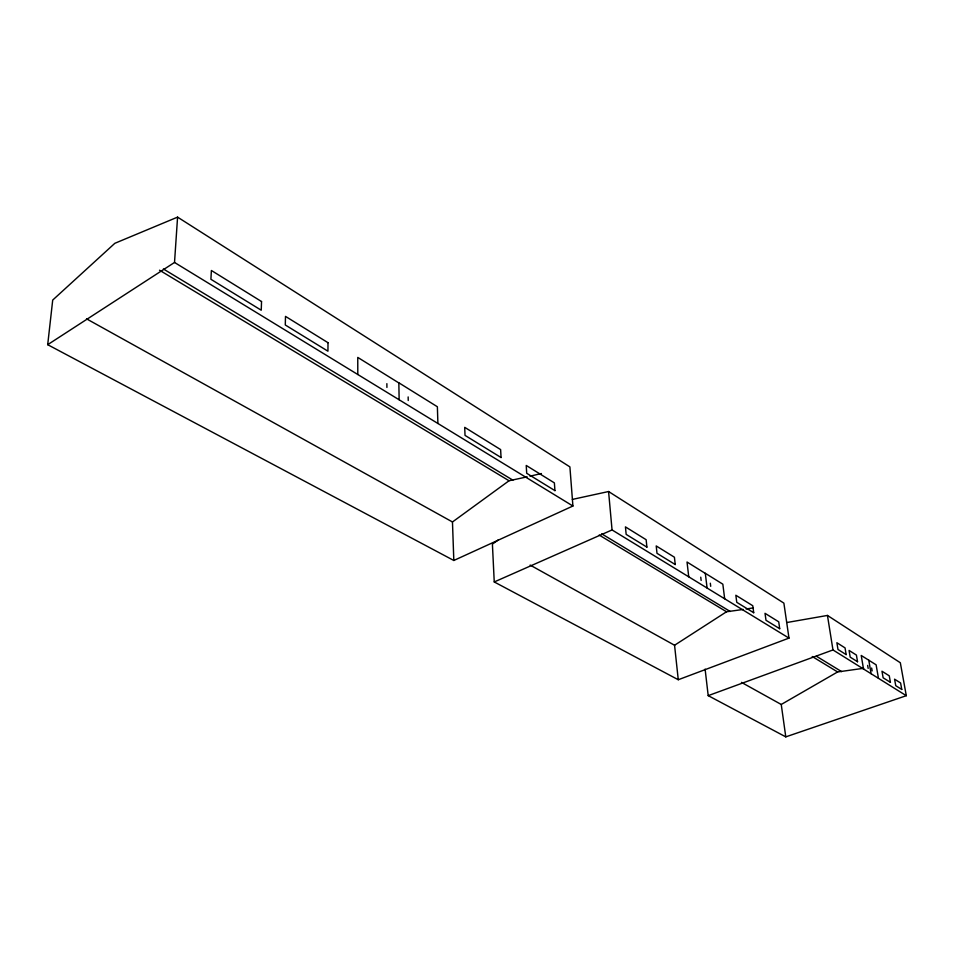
<?xml version="1.0" encoding="UTF-8"?>
<svg xmlns="http://www.w3.org/2000/svg" width="954" height="954" viewBox="0 0 954 954"><rect width="100%" height="100%" fill="white"/><g stroke="black" fill="none" stroke-linecap="round" stroke-linejoin="round"><path stroke-width="1.43" d="M47.7 344.68L174.522 262.457L177.575 217.13L114.838 243.306L52.709 300.069L47.7 344.68L453.818 560.475L572.913 506.014L569.896 466.888L177.575 217.13M453.818 560.475L452.47 521.969L509.042 480.756L527.145 476.857M498.477 539.809L492.407 544.138L494.244 581.952L678.27 679.737L788.982 638.107L783.878 603.119L608.58 491.525L572.352 499.419M530.138 565.078L674.561 645.25L726.531 611.764L743.249 609.451M741.461 682.384L781.243 704.469L837.612 671.95L863.632 668.289M494.244 581.952L612.051 529.935L788.982 638.107M708.202 695.645L832.973 649.948L906.3 695.693L785.786 736.87L708.202 695.645L705.101 669.1M529.995 476.189L541.395 473.53M787.074 622.485L827.452 615.437L900.326 662.744L906.3 695.693M746.159 608.998L753.41 607.865M86.564 318.863L452.47 521.969M159.497 270.197L509.042 480.756M599.172 535.051L726.531 611.764M163.384 268.98L512.894 480.172M601.688 533.823L730.192 611.478M812.236 656.519L837.612 671.95M174.522 262.457L572.913 506.014M816.29 656.161L841.631 671.616M398.844 382.936L357.762 357.404L357.798 374.505M705.328 573.402L687.035 562.037L688.74 576.824M878.467 678.33L876.118 664.819L861.223 655.47L863.513 669.004M871.658 668.027L872.147 670.889M868.772 660.168L871.097 673.727M867.651 665.415L868.164 668.396M827.452 615.437L832.973 649.948M781.243 704.469L785.786 736.87M724.682 598.79L722.834 584.182L705.304 573.282L707.093 588.034M710.325 583.204L710.706 586.316M700.749 577.194L701.142 580.437M674.561 645.25L678.27 679.737M608.58 491.525L612.051 529.935M437.898 423.469L437.373 406.75L398.844 382.804L399.142 399.774M408.157 396.936L408.229 400.501M386.871 383.663L386.919 387.419M328.009 342.701L327.937 351.191L285.282 324.98L285.496 316.382L328.009 342.701M261.539 301.536L261.241 310.217L210.906 279.295L211.383 270.483L261.539 301.536M501.053 457.526L465.027 435.394L464.705 427.344L500.635 449.596L501.053 457.526M554.93 490.63L526.703 473.291L526.226 465.445L554.381 482.891L554.93 490.63M646.895 547.119L626.158 534.383L625.442 526.894L646.144 539.714L646.895 547.119M675.229 564.529L656.996 553.32L656.221 545.95L674.418 557.219L675.229 564.529M753.708 612.73L736.762 602.32L735.844 595.26L752.766 605.73L753.708 612.73M779.704 628.71L765.99 620.279L765.025 613.327L778.726 621.817L779.704 628.71M846.15 654.599L837.982 649.483L836.885 642.734L845.053 647.897L846.15 654.599M857.539 661.742L850.181 657.127L849.072 650.437L856.418 655.076L857.539 661.742M890.416 682.337L883.13 677.781L881.985 671.234L889.259 675.826L890.416 682.337M901.757 689.456L895.746 685.687L894.578 679.188L900.6 682.981L901.757 689.456"/></g></svg>
